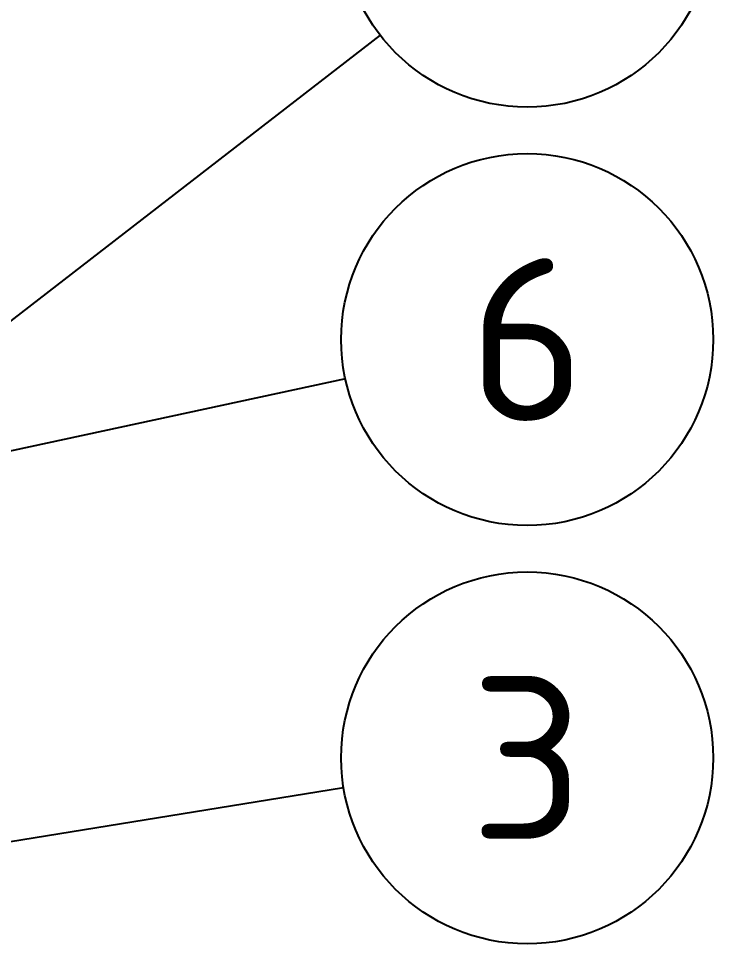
# Model space of a CAD drawing. Header units: millimetres. Extents: x 0 to 420, y 0 to 297.
# Drawn here: x 118.57 to 133.5, y 163.69 to 183.9 of the extents above; entities that cross this region are included whole.
import ezdxf
from ezdxf.enums import TextEntityAlignment as Align

# ---------------------------------------------------------------- set-up
doc = ezdxf.new("R2010")
doc.units = ezdxf.units.MM
doc.layers.add('06-TEXTO', color=7, linetype='CONTINUOUS', lineweight=25)
doc.layers.add('08-FINA', color=5, linetype='CONTINUOUS', lineweight=25)
doc.styles.add('ISO3098', font='isocpeur.ttf')

msp = doc.modelspace()

# ---------------------------------------------------------------- linework, layer by layer
at = {"layer": '08-FINA'}
for p, q in [((126.337, 183.551), (106.25, 168)), ((125.59, 176.157), (87.75, 168)), ((125.552, 167.359), (91.589, 161.85))]:
    msp.add_line(p, q, dxfattribs=at)
for centre in [(129.5, 186), (129.5, 177), (129.5, 168)]:
    msp.add_circle(centre, 4, dxfattribs=at)

# ---------------------------------------------------------------- texts
at = {"layer": '06-TEXTO', "style": 'ISO3098'}
for s, p in [('6', (129.5, 177)), ('3', (129.5, 168))]:
    msp.add_text(s, height=3.5, dxfattribs=at).set_placement(p, align=Align.MIDDLE_CENTER)

doc.saveas('drawing.dxf')
